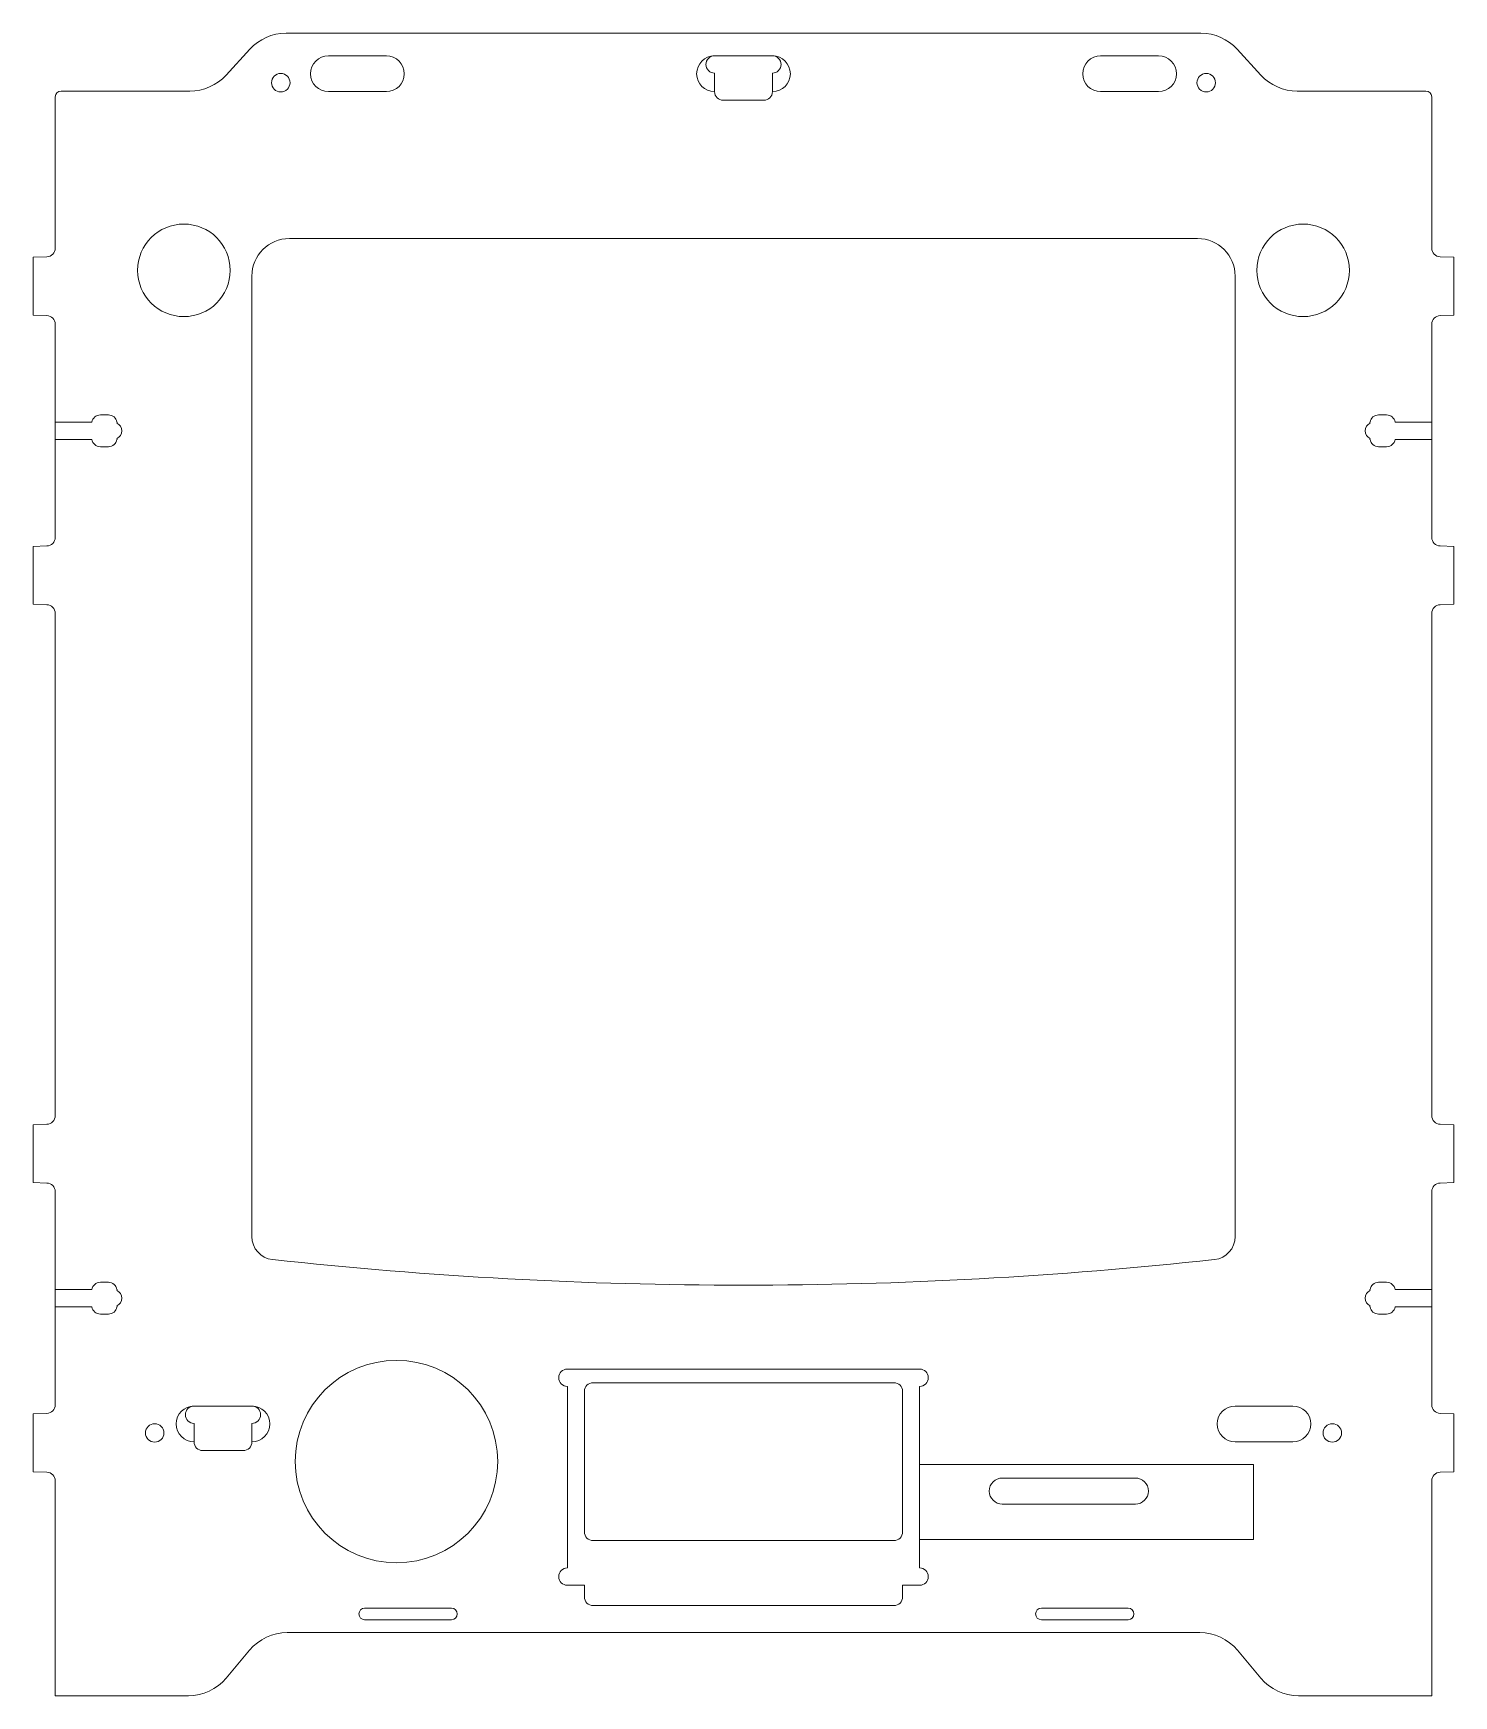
# Model space of a CAD drawing. Header units: millimetres. Extents: x -123 to 123, y -144 to 144.
import ezdxf

# ---------------------------------------------------------------- set-up
doc = ezdxf.new("R2010")
doc.units = ezdxf.units.MM

msp = doc.modelspace()

# ---------------------------------------------------------------- linework, layer by layer
at = {"color": 7, "linetype": 'Continuous', "lineweight": 15}
for p, q in [((-85.37, 140.99), (-89.47, 136.51)), ((79.1, 143.75), (-79.1, 143.75)), ((85.37, 140.99), (89.47, 136.51)), ((-61.75, 139.85), (-71.75, 139.85)), ((5, 139.85), (-5, 139.85)), ((61.75, 139.85), (71.75, 139.85)), ((-5, 136.85), (-5, 133.65)), ((5, 136.85), (5, 133.65)), ((-119, 132.75), (-119, 106.58)), ((-95.74, 133.75), (-118, 133.75)), ((-71.75, 133.65), (-61.75, 133.65)), ((71.75, 133.65), (61.75, 133.65)), ((95.74, 133.75), (118, 133.75)), ((119, 132.75), (119, 106.58)), ((-3.5, 132.15), (3.5, 132.15)), ((-78.5, 108.25), (78.5, 108.25)), ((-122.8, 105), (-120.45, 105.08)), ((-122.8, 95), (-122.8, 105)), ((122.8, 105), (120.45, 105.08)), ((122.8, 95), (122.8, 105)), ((-85, -64.34), (-85, 101.75)), ((85, -64.34), (85, 101.75)), ((-120.45, 94.92), (-122.8, 95)), ((120.45, 94.92), (122.8, 95)), ((-119, 93.42), (-119, 56.58)), ((119, 93.42), (119, 56.58)), ((-111.2, 77.75), (-109.8, 77.75)), ((111.2, 77.75), (109.8, 77.75)), ((-119, 76.5), (-112.68, 76.5)), ((-108.32, 76.5), (-108.32, 76.34)), ((108.32, 76.5), (108.32, 76.34)), ((119, 76.5), (112.68, 76.5)), ((-112.68, 73.5), (-119, 73.5)), ((-109.8, 72.25), (-111.2, 72.25)), ((-108.32, 73.66), (-108.32, 73.5)), ((108.32, 73.66), (108.32, 73.5)), ((109.8, 72.25), (111.2, 72.25)), ((112.68, 73.5), (119, 73.5)), ((-122.8, 55), (-120.45, 55.08)), ((-122.8, 45), (-122.8, 55)), ((122.8, 55), (120.45, 55.08)), ((122.8, 45), (122.8, 55)), ((-120.45, 44.92), (-122.8, 45)), ((-119, 43.42), (-119, -43.42)), ((119, 43.42), (119, -43.42)), ((120.45, 44.92), (122.8, 45)), ((-122.8, -45), (-120.45, -44.92)), ((-122.8, -55), (-122.8, -45)), ((122.8, -45), (120.45, -44.92)), ((122.8, -55), (122.8, -45)), ((-120.45, -55.08), (-122.8, -55)), ((-119, -56.58), (-119, -93.42)), ((119, -56.58), (119, -93.42)), ((120.45, -55.08), (122.8, -55)), ((-119, -73.5), (-112.68, -73.5)), ((-111.2, -72.25), (-109.8, -72.25)), ((-108.32, -73.5), (-108.32, -73.66)), ((108.32, -73.5), (108.32, -73.66)), ((111.2, -72.25), (109.8, -72.25)), ((119, -73.5), (112.68, -73.5)), ((-112.68, -76.5), (-119, -76.5)), ((-108.32, -76.34), (-108.32, -76.5)), ((108.32, -76.34), (108.32, -76.5)), ((112.68, -76.5), (119, -76.5)), ((-109.8, -77.75), (-111.2, -77.75)), ((109.8, -77.75), (111.2, -77.75)), ((30.45, -87.25), (-30.45, -87.25)), ((-30.45, -90.25), (-30.45, -121.65)), ((-27.5, -91.11), (-27.5, -115.41)), ((26, -89.61), (-26, -89.61)), ((27.5, -115.41), (27.5, -91.11)), ((30.45, -90.25), (30.45, -121.65)), ((-85, -93.65), (-95, -93.65)), ((85, -93.65), (95, -93.65)), ((-122.8, -95), (-120.45, -94.92)), ((-122.8, -105), (-122.8, -95)), ((-95, -99.85), (-95, -96.65)), ((-85, -96.65), (-85, -99.85)), ((122.8, -95), (120.45, -94.92)), ((122.8, -105), (122.8, -95)), ((95, -99.85), (85, -99.85)), ((-93.5, -101.35), (-86.5, -101.35)), ((-120.45, -105.08), (-122.8, -105)), ((88.15, -103.75), (30.45, -103.75)), ((44.75, -106.1), (67.75, -106.1)), ((88.15, -116.75), (88.15, -103.75)), ((120.45, -105.08), (122.8, -105)), ((-119, -106.58), (-119, -143.75)), ((119, -106.58), (119, -143.75)), ((67.75, -110.6), (44.75, -110.6)), ((-26, -116.91), (26, -116.91)), ((30.45, -116.75), (88.15, -116.75)), ((-30.45, -124.65), (-27.5, -124.65)), ((-27.5, -124.65), (-27.5, -126.65)), ((27.5, -126.65), (27.5, -124.65)), ((27.5, -124.65), (30.45, -124.65)), ((-50.5, -128.6), (-65.5, -128.6)), ((-26, -128.15), (26, -128.15)), ((66.5, -128.6), (51.5, -128.6)), ((-65.5, -130.6), (-50.5, -130.6)), ((51.5, -130.6), (66.5, -130.6)), ((-78.88, -132.84), (78.88, -132.84)), ((-89.45, -140.71), (-85.4, -135.88)), ((89.45, -140.71), (85.4, -135.88)), ((-119, -143.75), (-95.96, -143.75)), ((119, -143.75), (95.96, -143.75))]:
    msp.add_line(p, q, dxfattribs=at)
for centre, radius in [((-80, 135.2), 1.6), ((80, 135.2), 1.6), ((-96.75, 102.75), 8), ((96.75, 102.75), 8), ((-60, -103.25), 17.5), ((-101.8, -98.3), 1.6), ((101.8, -98.3), 1.6)]:
    msp.add_circle(centre, radius, dxfattribs=at)
for centre, radius, start, end in [((-79.1, 135.25), 8.5, 90, 137.5345), ((79.1, 135.25), 8.5, 42.4655, 90), ((-71.75, 136.75), 3.1, 90, 270), ((-61.75, 136.75), 3.1, 270, 90), ((-5, 136.75), 3.1, 90, 270), ((-5, 138.35), 1.5, 90, 270), ((5, 136.75), 3.1, 270, 90), ((5, 138.35), 1.5, 270, 90), ((61.75, 136.75), 3.1, 90, 270), ((71.75, 136.75), 3.1, 270, 90), ((-95.74, 142.25), 8.5, 270, 317.5345), ((95.74, 142.25), 8.5, 222.4655, 270), ((-118, 132.75), 1, 90, 180), ((-3.5, 133.65), 1.5, 180, 270), ((3.5, 133.65), 1.5, 270, 0), ((118, 132.75), 1, 0, 90), ((-120.5, 106.58), 1.5, 272, 0), ((-78.5, 101.75), 6.5, 90, 180), ((78.5, 101.75), 6.5, 0, 90), ((120.5, 106.58), 1.5, 180, 268), ((-120.5, 93.42), 1.5, 0, 88), ((120.5, 93.42), 1.5, 92, 180), ((-111.2, 76.25), 1.5, 90, 170.4059), ((-109.8, 76.25), 1.5, 9.5941, 90), ((109.8, 76.25), 1.5, 90, 170.4059), ((111.2, 76.25), 1.5, 9.5941, 90), ((-109, 75), 1.5, 296.9158, 63.0842), ((109, 75), 1.5, 116.9158, 243.0842), ((-111.2, 73.75), 1.5, 189.5941, 270), ((-109.8, 73.75), 1.5, 270, 350.4059), ((109.8, 73.75), 1.5, 189.5941, 270), ((111.2, 73.75), 1.5, 270, 350.4059), ((-120.5, 56.58), 1.5, 272, 0), ((120.5, 56.58), 1.5, 180, 268), ((-120.5, 43.42), 1.5, 0, 88), ((120.5, 43.42), 1.5, 92, 180), ((-120.5, -43.42), 1.5, 272, 0), ((120.5, -43.42), 1.5, 180, 268), ((-120.5, -56.58), 1.5, 0, 88), ((120.5, -56.58), 1.5, 92, 180), ((-81, -64.34), 4, 180, 263.7666), ((81, -64.34), 4, 276.2334, 0), ((0, 677.25), 750, 263.76659, 276.23341), ((-111.2, -73.75), 1.5, 90, 170.4059), ((-109.8, -73.75), 1.5, 9.5941, 90), ((-109, -75), 1.5, 296.9158, 63.0842), ((109, -75), 1.5, 116.9158, 243.0842), ((109.8, -73.75), 1.5, 90, 170.4059), ((111.2, -73.75), 1.5, 9.5941, 90), ((-111.2, -76.25), 1.5, 189.5941, 270), ((-109.8, -76.25), 1.5, 270, 350.4059), ((109.8, -76.25), 1.5, 189.5941, 270), ((111.2, -76.25), 1.5, 270, 350.4059), ((-30.45, -88.75), 1.5, 90, 270), ((30.45, -88.75), 1.5, 270, 90), ((-26, -91.11), 1.5, 90, 180), ((26, -91.11), 1.5, 0, 90), ((-120.5, -93.42), 1.5, 272, 360), ((-95, -96.75), 3.1, 90, 270), ((-95, -95.15), 1.5, 90, 270), ((-85, -96.75), 3.1, 270, 90), ((-85, -95.15), 1.5, 270, 90), ((85, -96.75), 3.1, 90, 270), ((95, -96.75), 3.1, 270, 90), ((120.5, -93.42), 1.5, 180, 268), ((-93.5, -99.85), 1.5, 180, 270), ((-86.5, -99.85), 1.5, 270, 0), ((-120.5, -106.58), 1.5, 0, 88), ((44.75, -108.35), 2.25, 90, 270), ((67.75, -108.35), 2.25, 270, 90), ((120.5, -106.58), 1.5, 92, 180), ((-26, -115.41), 1.5, 180, 270), ((26, -115.41), 1.5, 270, 0), ((-30.45, -123.15), 1.5, 90, 270), ((30.45, -123.15), 1.5, 270, 90), ((-65.5, -129.6), 1, 90, 270), ((-50.5, -129.6), 1, 270, 90), ((-26, -126.65), 1.5, 180, 270), ((26, -126.65), 1.5, 270, 0), ((51.5, -129.6), 1, 90, 270), ((66.5, -129.6), 1, 270, 90), ((-78.88, -141.34), 8.5, 90, 140), ((78.88, -141.34), 8.5, 40, 90), ((-95.96, -135.25), 8.5, 270, 320), ((95.96, -135.25), 8.5, 220, 270)]:
    msp.add_arc(centre, radius, start, end, dxfattribs=at)

doc.saveas('drawing.dxf')
